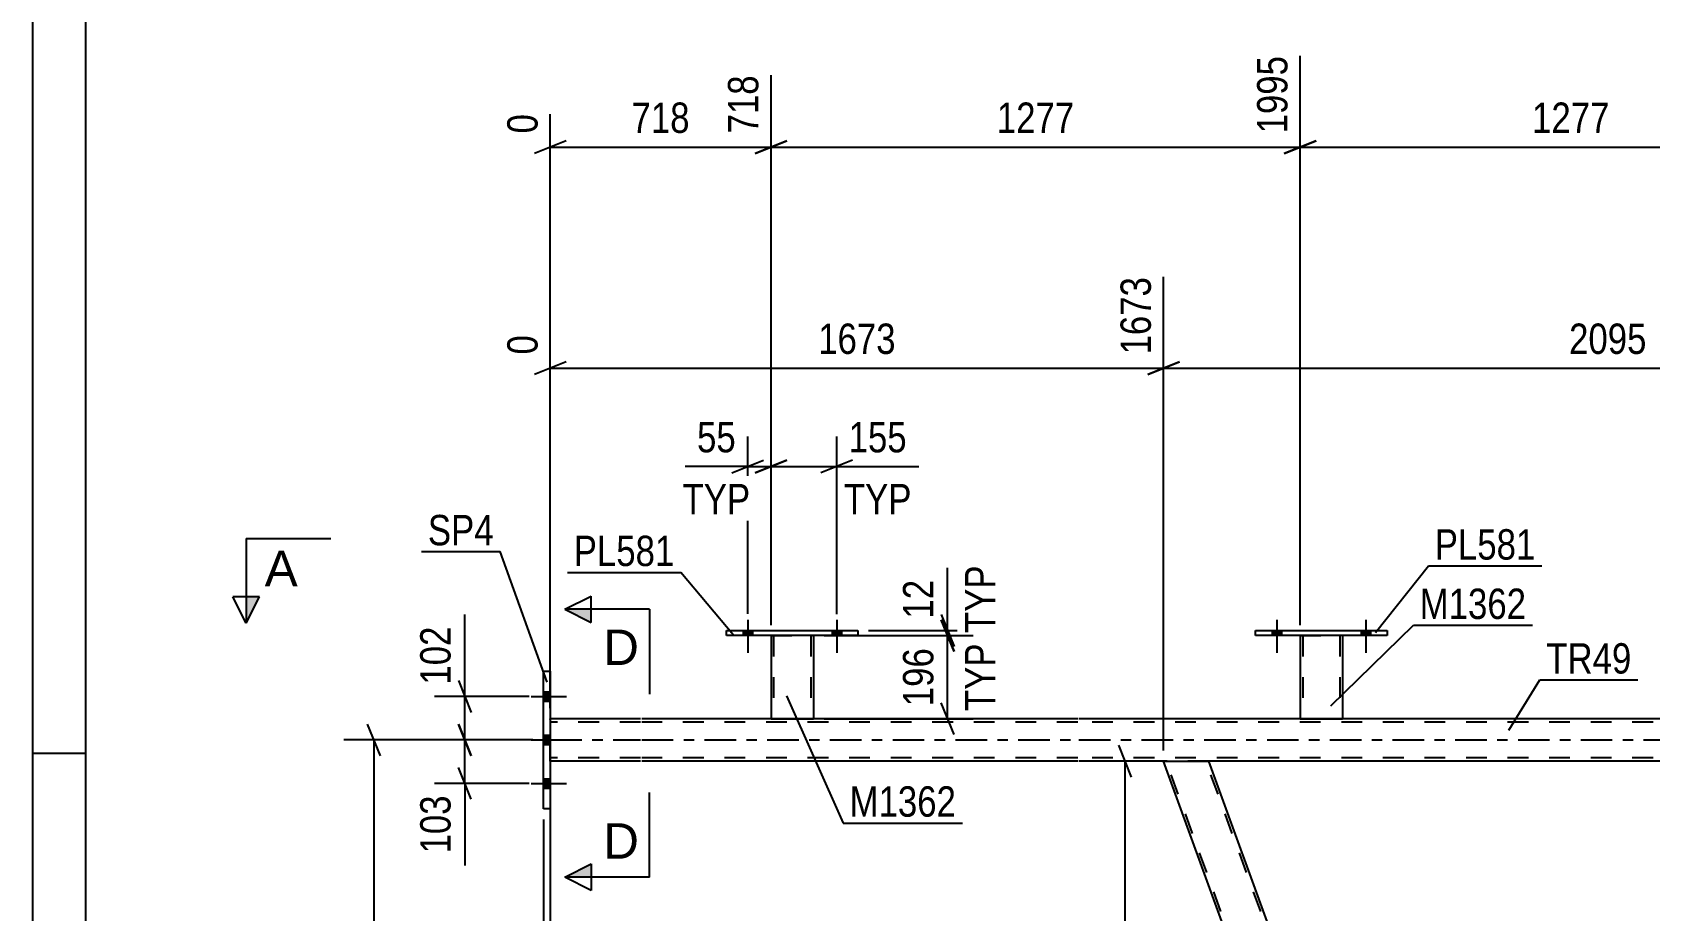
# Model space of a CAD drawing. Header units: millimetres. Extents: x 0 to 841, y 0 to 594.
# Drawn here: x 0 to 152.6, y 432.2 to 515 of the extents above; entities that cross this region are included whole.
import ezdxf

# ---------------------------------------------------------------- set-up
doc = ezdxf.new("R2010")
doc.units = ezdxf.units.MM
doc.linetypes.add('DXK_LINE_DOT2', pattern=[3.9198, 1.9599, -1.9599])
doc.linetypes.add('DXK_LINE_DOT3', pattern=[5.9187, 2.979, -0.9799, 0.9799, -0.9799])
doc.styles.add('Arial', font='ARIAL.TTF', dxfattribs={"height": 0.2})
doc.styles.add('Arial Narrow', font='ARIALN.TTF', dxfattribs={"height": 0.2})

# ---------------------------------------------------------------- blocks, each defined once
blk = doc.blocks.new('Unknown-232924980-1133')
at = {"color": 5, "linetype": 'Continuous'}
for p, q in [((0, 594), (0, 0)), ((5, 589), (5, 5)), ((5, 447), (0, 447))]:
    blk.add_line(p, q, dxfattribs=at)
blk = doc.blocks.new('Bolt-232924980-2340 - 2334')
at = {"linetype": 'Continuous'}
for points in [[(48.86, 451.94), (48.86, 452.82), (48.22, 452.82), (48.22, 451.94)], [(48.86, 451.94), (48.86, 452.82), (48.22, 452.82), (48.22, 451.94)], [(48.86, 451.94), (48.86, 452.82), (48.22, 452.82), (48.22, 451.94)], [(48.86, 447.84), (48.86, 448.72), (48.22, 448.72), (48.22, 447.84)], [(48.86, 447.84), (48.86, 448.72), (48.22, 448.72), (48.22, 447.84)], [(48.86, 443.74), (48.86, 444.62), (48.22, 444.62), (48.22, 443.74)], [(48.86, 443.74), (48.86, 444.62), (48.22, 444.62), (48.22, 443.74)], [(48.86, 443.74), (48.86, 444.62), (48.22, 444.62), (48.22, 443.74)]]:
    blk.add_hatch(color=1, dxfattribs=at).paths.add_polyline_path(points)
at = {"color": 1, "linetype": 'Continuous'}
for p, q in [((47.06, 452.38), (50.38, 452.38)), ((47.06, 452.38), (50.38, 452.38)), ((47.06, 452.38), (50.38, 452.38)), ((48.22, 452.82), (48.86, 452.82)), ((48.22, 452.82), (48.86, 452.82)), ((48.22, 452.82), (48.86, 452.82)), ((48.22, 451.94), (48.86, 451.94)), ((48.22, 451.94), (48.86, 451.94)), ((48.22, 451.94), (48.86, 451.94)), ((48.22, 448.72), (48.86, 448.72)), ((48.22, 448.72), (48.86, 448.72)), ((47.06, 448.28), (50.38, 448.28)), ((47.06, 448.28), (50.38, 448.28)), ((48.22, 447.84), (48.86, 447.84)), ((48.22, 447.84), (48.86, 447.84)), ((47.06, 444.18), (50.38, 444.18)), ((47.06, 444.18), (50.38, 444.18)), ((47.06, 444.18), (50.38, 444.18)), ((48.22, 444.62), (48.86, 444.62)), ((48.22, 444.62), (48.86, 444.62)), ((48.22, 444.62), (48.86, 444.62)), ((48.22, 443.74), (48.86, 443.74)), ((48.22, 443.74), (48.86, 443.74)), ((48.22, 443.74), (48.86, 443.74))]:
    blk.add_line(p, q, dxfattribs=at)
blk = doc.blocks.new('Bolt-232924980-32844 - 2334')
at = {"linetype": 'Continuous'}
for points in [[(116.95, 458.12), (117.83, 458.12), (117.83, 458.6), (116.95, 458.6)], [(125.35, 458.12), (126.23, 458.12), (126.23, 458.6), (125.35, 458.6)]]:
    blk.add_hatch(color=1, dxfattribs=at).paths.add_polyline_path(points)
at = {"color": 1, "linetype": 'Continuous'}
for p, q in [((117.39, 459.6), (117.39, 456.48)), ((125.79, 459.6), (125.79, 456.48)), ((116.95, 458.6), (116.95, 458.12)), ((117.83, 458.6), (117.83, 458.12)), ((125.35, 458.6), (125.35, 458.12)), ((126.23, 458.6), (126.23, 458.12))]:
    blk.add_line(p, q, dxfattribs=at)
blk = doc.blocks.new('Bolt-232924980-32843 - 2334')
at = {"linetype": 'Continuous'}
for points in [[(116.95, 458.12), (117.83, 458.12), (117.83, 458.6), (116.95, 458.6)], [(125.35, 458.12), (126.23, 458.12), (126.23, 458.6), (125.35, 458.6)]]:
    blk.add_hatch(color=1, dxfattribs=at).paths.add_polyline_path(points)
at = {"color": 1, "linetype": 'Continuous'}
for p, q in [((117.39, 459.6), (117.39, 456.48)), ((125.79, 459.6), (125.79, 456.48)), ((116.95, 458.6), (116.95, 458.12)), ((117.83, 458.6), (117.83, 458.12)), ((125.35, 458.6), (125.35, 458.12)), ((126.23, 458.6), (126.23, 458.12))]:
    blk.add_line(p, q, dxfattribs=at)
blk = doc.blocks.new('Part-232924980-2518 - 2334')
at = {"color": 2, "linetype": 'Continuous'}
for p, q in [((57.38, 450.28), (48.86, 450.28)), ((98.61, 450.28), (57.48, 450.28)), ((760.45, 450.28), (98.71, 450.28)), ((57.38, 446.28), (48.86, 446.28)), ((98.61, 446.28), (57.48, 446.28)), ((106.71, 446.28), (98.71, 446.28)), ((190.52, 446.28), (110.96, 446.28))]:
    blk.add_line(p, q, dxfattribs=at)
at = {"color": 7, "linetype": 'DXK_LINE_DOT2'}
for p, q in [((48.86, 446.28), (48.86, 450.28)), ((57.38, 449.96), (48.86, 449.96)), ((98.61, 449.96), (57.48, 449.96)), ((760.45, 449.96), (98.71, 449.96)), ((57.38, 446.6), (48.86, 446.6)), ((98.61, 446.6), (57.48, 446.6)), ((760.45, 446.6), (98.71, 446.6)), ((110.96, 446.28), (106.71, 446.28))]:
    blk.add_line(p, q, dxfattribs=at)
at = {"color": 7, "linetype": 'DXK_LINE_DOT3'}
for p, q in [((48.86, 448.28), (57.38, 448.28)), ((57.48, 448.28), (98.61, 448.28)), ((98.71, 448.28), (760.45, 448.28))]:
    blk.add_line(p, q, dxfattribs=at)
blk = doc.blocks.new('Part-232924980-2567 - 2334')
at = {"color": 2, "linetype": 'Continuous'}
for p, q in [((150.75, 325.28), (106.71, 446.28)), ((106.71, 446.28), (110.96, 446.28)), ((110.96, 446.28), (153.82, 328.53))]:
    blk.add_line(p, q, dxfattribs=at)
at = {"color": 7, "linetype": 'DXK_LINE_DOT2'}
for p, q in [((151, 325.28), (106.96, 446.28)), ((154.75, 325.28), (110.71, 446.28)), ((155, 325.28), (153.82, 328.53)), ((155, 325.28), (150.75, 325.28))]:
    blk.add_line(p, q, dxfattribs=at)
blk = doc.blocks.new('Part-232924980-2579 - 2334')
at = {"color": 2, "linetype": 'Continuous'}
for p, q in [((48.22, 454.78), (48.86, 454.78)), ((48.22, 441.78), (48.22, 454.78)), ((48.86, 454.78), (48.86, 441.78)), ((48.86, 441.78), (48.22, 441.78))]:
    blk.add_line(p, q, dxfattribs=at)
blk = doc.blocks.new('Part-232924980-32814 - 2334')
at = {"color": 2, "linetype": 'Continuous'}
for p, q in [((119.59, 458.12), (119.59, 450.28)), ((123.59, 458.12), (123.59, 450.28)), ((119.59, 450.28), (123.59, 450.28))]:
    blk.add_line(p, q, dxfattribs=at)
at = {"color": 7, "linetype": 'DXK_LINE_DOT2'}
for p, q in [((119.59, 458.12), (123.59, 458.12)), ((119.59, 458.12), (119.59, 458.12)), ((119.59, 458.12), (119.59, 458.12)), ((119.83, 458.12), (119.83, 450.28)), ((123.35, 458.12), (123.35, 450.28)), ((123.59, 458.12), (123.59, 458.12)), ((123.59, 458.12), (123.59, 458.12)), ((123.33, 450.28), (123.29, 450.28)), ((123.29, 450.28), (123.33, 450.28)), ((123.35, 450.28), (123.33, 450.28)), ((123.33, 450.28), (123.35, 450.28))]:
    blk.add_line(p, q, dxfattribs=at)
blk = doc.blocks.new('Part-232924980-32815 - 2334')
at = {"color": 2, "linetype": 'Continuous'}
for p, q in [((115.39, 458.12), (115.39, 458.6)), ((115.39, 458.6), (127.79, 458.6)), ((127.79, 458.12), (115.39, 458.12)), ((127.79, 458.6), (127.79, 458.12))]:
    blk.add_line(p, q, dxfattribs=at)
blk = doc.blocks.new('Part-232924980-32816 - 2334')
at = {"color": 2, "linetype": 'Continuous'}
for p, q in [((69.68, 458.12), (69.68, 450.28)), ((73.68, 458.12), (73.68, 450.28)), ((69.68, 450.28), (73.68, 450.28))]:
    blk.add_line(p, q, dxfattribs=at)
at = {"color": 7, "linetype": 'DXK_LINE_DOT2'}
for p, q in [((69.68, 458.12), (73.68, 458.12)), ((69.68, 458.12), (69.68, 458.12)), ((69.68, 458.12), (69.68, 458.12)), ((69.92, 458.12), (69.92, 450.28)), ((73.44, 458.12), (73.44, 450.28)), ((73.68, 458.12), (73.68, 458.12)), ((73.68, 458.12), (73.68, 458.12)), ((73.42, 450.28), (73.38, 450.28)), ((73.38, 450.28), (73.42, 450.28)), ((73.44, 450.28), (73.42, 450.28)), ((73.42, 450.28), (73.44, 450.28))]:
    blk.add_line(p, q, dxfattribs=at)
blk = doc.blocks.new('Part-232924980-32817 - 2334')
at = {"color": 2, "linetype": 'Continuous'}
for p, q in [((65.48, 458.12), (65.48, 458.6)), ((65.48, 458.6), (77.88, 458.6)), ((77.88, 458.12), (65.48, 458.12)), ((77.88, 458.6), (77.88, 458.12))]:
    blk.add_line(p, q, dxfattribs=at)
blk = doc.blocks.new('Bolt-232924980-32845 - 2334')
at = {"linetype": 'Continuous'}
for points in [[(67.04, 458.12), (67.92, 458.12), (67.92, 458.6), (67.04, 458.6)], [(75.44, 458.12), (76.32, 458.12), (76.32, 458.6), (75.44, 458.6)]]:
    blk.add_hatch(color=1, dxfattribs=at).paths.add_polyline_path(points)
at = {"color": 1, "linetype": 'Continuous'}
for p, q in [((67.48, 459.6), (67.48, 456.48)), ((75.88, 459.6), (75.88, 456.48)), ((67.04, 458.6), (67.04, 458.12)), ((67.92, 458.6), (67.92, 458.12)), ((75.44, 458.6), (75.44, 458.12)), ((76.32, 458.6), (76.32, 458.12))]:
    blk.add_line(p, q, dxfattribs=at)
blk = doc.blocks.new('Bolt-232924980-32846 - 2334')
at = {"linetype": 'Continuous'}
for points in [[(67.04, 458.12), (67.92, 458.12), (67.92, 458.6), (67.04, 458.6)], [(75.44, 458.12), (76.32, 458.12), (76.32, 458.6), (75.44, 458.6)]]:
    blk.add_hatch(color=1, dxfattribs=at).paths.add_polyline_path(points)
at = {"color": 1, "linetype": 'Continuous'}
for p, q in [((67.48, 459.6), (67.48, 456.48)), ((75.88, 459.6), (75.88, 456.48)), ((67.04, 458.6), (67.04, 458.12)), ((67.92, 458.6), (67.92, 458.12)), ((75.44, 458.6), (75.44, 458.12)), ((76.32, 458.6), (76.32, 458.12))]:
    blk.add_line(p, q, dxfattribs=at)
blk = doc.blocks.new('StraightDimension-232924980-36662 - 2334')
at = {"color": 7, "linetype": 'Continuous'}
for p, q in [((85.74, 460.1), (86.94, 457.1)), ((86.94, 456.62), (85.74, 459.62)), ((74.68, 458.12), (88.74, 458.12)), ((78.88, 458.6), (88.74, 458.6)), ((86.34, 458.12), (86.34, 458.6))]:
    blk.add_line(p, q, dxfattribs=at)
at = {"color": 0, "linetype": 'Continuous'}
blk.add_wipeout([(91.44, 465.35), (87.24, 465.35), (87.24, 457.76), (91.44, 457.76)], dxfattribs=at)
at = {"color": 0}
blk.add_wipeout([(85.59, 463.98), (81.39, 463.98), (81.39, 459.13), (85.59, 459.13)], dxfattribs=at)
at = {"color": 7, "linetype": 'Continuous'}
blk.add_line((86.34, 458.6), (86.34, 464.51), dxfattribs=at)
blk.add_line((86.34, 458.6), (86.34, 464.51), dxfattribs=at)
at = {"color": 3, "linetype": 'Continuous', "style": 'Arial Narrow'}
blk.add_text('TYP', height=2.863, rotation=90.0002, dxfattribs=at).set_placement((90.84, 458.36))
at = {"color": 3, "style": 'Arial Narrow'}
blk.add_text('12', height=2.863, rotation=90.0002, dxfattribs=at).set_placement((84.99, 459.73))
blk = doc.blocks.new('StraightDimension-232924980-36593 - 2334')
at = {"color": 7, "linetype": 'Continuous'}
for p, q in [((40.2, 449.78), (41.4, 446.78)), ((46.86, 448.28), (37.95, 448.28)), ((40.8, 444.18), (40.8, 448.28)), ((41.4, 442.68), (40.2, 445.68)), ((46.86, 444.18), (37.95, 444.18))]:
    blk.add_line(p, q, dxfattribs=at)
at = {"color": 0}
blk.add_wipeout([(40.05, 443.65), (35.85, 443.65), (35.85, 436.97), (40.05, 436.97)], dxfattribs=at)
at = {"color": 7, "linetype": 'Continuous'}
blk.add_line((40.8, 444.18), (40.8, 436.44), dxfattribs=at)
blk.add_line((40.8, 444.18), (40.8, 436.44), dxfattribs=at)
at = {"color": 3, "style": 'Arial Narrow'}
blk.add_text('103', height=2.863, rotation=90.0002, dxfattribs=at).set_placement((39.45, 437.57))
blk = doc.blocks.new('StraightDimension-232924980-36422 - 2334')
at = {"color": 7, "linetype": 'Continuous'}
for p, q in [((69.68, 459.12), (69.68, 510.98)), ((48.86, 451.28), (48.86, 507.32)), ((50.36, 504.79), (47.36, 503.59)), ((48.86, 504.19), (69.68, 504.19)), ((68.18, 503.59), (71.18, 504.79))]:
    blk.add_line(p, q, dxfattribs=at)
at = {"color": 0, "linetype": 'Continuous'}
for points in [[(69.08, 511.58), (64.88, 511.58), (64.88, 504.89), (69.08, 504.89)], [(48.26, 507.92), (44.06, 507.92), (44.06, 504.89), (48.26, 504.89)]]:
    blk.add_wipeout(points, dxfattribs=at)
at = {"color": 0}
blk.add_wipeout([(62.61, 504.94), (62.61, 509.14), (55.92, 509.14), (55.92, 504.94)], dxfattribs=at)
at = {"color": 3, "linetype": 'Continuous', "style": 'Arial Narrow'}
for s, height, p in [('718', 2.863, (68.48, 505.49)), ('0', 2.86, (47.66, 505.49))]:
    blk.add_text(s, height=height, rotation=90.0002, dxfattribs=at).set_placement(p)
at = {"color": 3, "style": 'Arial Narrow'}
blk.add_text('718', height=2.863, dxfattribs=at).set_placement((56.52, 505.54))
blk = doc.blocks.new('StraightDimension-232924980-10080 - 2334')
at = {"color": 7, "linetype": 'Continuous'}
for p, q in [((106.71, 447.28), (106.71, 491.95)), ((48.86, 455.78), (48.86, 486.47)), ((50.36, 483.94), (47.36, 482.74)), ((105.21, 482.74), (108.21, 483.94)), ((48.86, 483.34), (106.71, 483.34))]:
    blk.add_line(p, q, dxfattribs=at)
at = {"color": 0, "linetype": 'Continuous'}
for points in [[(106.11, 492.55), (101.91, 492.55), (101.91, 484.04), (106.11, 484.04)], [(48.26, 487.07), (44.06, 487.07), (44.06, 484.04), (48.26, 484.04)]]:
    blk.add_wipeout(points, dxfattribs=at)
at = {"color": 0}
blk.add_wipeout([(82.04, 484.09), (82.04, 488.29), (73.53, 488.29), (73.53, 484.09)], dxfattribs=at)
at = {"color": 3, "linetype": 'Continuous', "style": 'Arial Narrow'}
for s, height, p in [('1673', 2.863, (105.51, 484.64)), ('0', 2.86, (47.66, 484.64))]:
    blk.add_text(s, height=height, rotation=90.0002, dxfattribs=at).set_placement(p)
at = {"color": 3, "style": 'Arial Narrow'}
blk.add_text('1673', height=2.863, dxfattribs=at).set_placement((74.13, 484.69))
blk = doc.blocks.new('StraightDimension-232924980-36592 - 2334')
at = {"color": 7, "linetype": 'Continuous'}
for p, q in [((40.2, 453.88), (41.4, 450.88)), ((46.86, 452.38), (37.95, 452.38)), ((40.8, 448.28), (40.8, 452.38)), ((41.4, 446.78), (40.2, 449.78)), ((46.86, 448.28), (37.95, 448.28))]:
    blk.add_line(p, q, dxfattribs=at)
at = {"color": 0}
blk.add_wipeout([(40.05, 459.59), (35.85, 459.59), (35.85, 452.9), (40.05, 452.9)], dxfattribs=at)
at = {"color": 7, "linetype": 'Continuous'}
blk.add_line((40.8, 452.38), (40.8, 460.11), dxfattribs=at)
blk.add_line((40.8, 452.38), (40.8, 460.11), dxfattribs=at)
at = {"color": 3, "style": 'Arial Narrow'}
blk.add_text('102', height=2.863, rotation=90.0002, dxfattribs=at).set_placement((39.45, 453.5))
blk = doc.blocks.new('StraightDimension-232924980-9280 - 2334')
at = {"color": 7, "linetype": 'Continuous'}
blk.add_line((48.22, 440.78), (48.22, 285.57), dxfattribs=at)
blk = doc.blocks.new('StraightDimension-232924980-9295 - 2334')
at = {"color": 7, "linetype": 'Continuous'}
for p, q in [((32.83, 446.78), (31.63, 449.78)), ((47.22, 448.28), (29.38, 448.28)), ((32.23, 322.28), (32.23, 448.28)), ((31.63, 323.78), (32.83, 320.78)), ((84.81, 322.28), (29.38, 322.28))]:
    blk.add_line(p, q, dxfattribs=at)
at = {"color": 0}
blk.add_wipeout([(31.48, 389.53), (27.28, 389.53), (27.28, 381.02), (31.48, 381.02)], dxfattribs=at)
at = {"color": 3, "style": 'Arial Narrow'}
blk.add_text('3150', height=2.863, rotation=90.0002, dxfattribs=at).set_placement((30.88, 381.62))
blk = doc.blocks.new('StraightDimension-232924980-9346 - 2334')
at = {"color": 7, "linetype": 'Continuous'}
for p, q in [((48.86, 445.28), (48.86, 383.14)), ((86.61, 326.28), (86.61, 388.39)), ((50.36, 386.14), (47.36, 384.94)), ((85.11, 384.94), (88.11, 386.14)), ((48.86, 385.54), (86.61, 385.54))]:
    blk.add_line(p, q, dxfattribs=at)
at = {"color": 0}
blk.add_wipeout([(71.99, 386.29), (71.99, 390.49), (63.48, 390.49), (63.48, 386.29)], dxfattribs=at)
at = {"color": 3, "style": 'Arial Narrow'}
blk.add_text('1141', height=2.863, dxfattribs=at).set_placement((64.08, 386.89))
blk = doc.blocks.new('StraightDimension-232924980-9375 - 2334')
at = {"color": 7, "linetype": 'Continuous'}
for p, q in [((103.69, 444.78), (102.49, 447.78)), ((104.2, 446.28), (100.24, 446.28)), ((103.09, 325.28), (103.09, 446.28)), ((102.49, 326.78), (103.69, 323.78)), ((127.43, 325.28), (100.24, 325.28))]:
    blk.add_line(p, q, dxfattribs=at)
at = {"color": 0}
blk.add_wipeout([(102.34, 390.03), (98.14, 390.03), (98.14, 381.52), (102.34, 381.52)], dxfattribs=at)
at = {"color": 3, "style": 'Arial Narrow'}
blk.add_text('3025', height=2.863, rotation=90.0002, dxfattribs=at).set_placement((101.74, 382.12))
blk = doc.blocks.new('StraightDimension-232924980-36682 - 2334')
at = {"color": 7, "linetype": 'Continuous'}
for p, q in [((67.48, 460.16), (67.48, 476.91)), ((69.68, 459.12), (69.68, 476.91)), ((65.98, 473.46), (68.98, 474.66)), ((71.18, 474.66), (68.18, 473.46)), ((67.48, 474.06), (69.68, 474.06))]:
    blk.add_line(p, q, dxfattribs=at)
at = {"color": 0}
blk.add_wipeout([(66.95, 474.81), (66.95, 479.01), (62.1, 479.01), (62.1, 474.81)], dxfattribs=at)
at = {"color": 0, "linetype": 'Continuous'}
blk.add_wipeout([(68.32, 468.96), (68.32, 473.16), (60.73, 473.16), (60.73, 468.96)], dxfattribs=at)
at = {"color": 7, "linetype": 'Continuous'}
blk.add_line((67.48, 474.06), (61.57, 474.06), dxfattribs=at)
blk.add_line((67.48, 474.06), (61.57, 474.06), dxfattribs=at)
at = {"color": 3, "style": 'Arial Narrow'}
blk.add_text('55', height=2.863, dxfattribs=at).set_placement((62.7, 475.41))
at = {"color": 3, "linetype": 'Continuous', "style": 'Arial Narrow'}
blk.add_text('TYP', height=2.863, dxfattribs=at).set_placement((61.33, 469.56))
blk = doc.blocks.new('StraightDimension-232924980-10079 - 2334')
at = {"color": 7, "linetype": 'Continuous'}
for p, q in [((106.71, 447.28), (106.71, 491.95)), ((190.52, 447.28), (190.52, 491.95)), ((108.21, 483.94), (105.21, 482.74)), ((189.02, 482.74), (192.02, 483.94)), ((106.71, 483.34), (190.52, 483.34))]:
    blk.add_line(p, q, dxfattribs=at)
at = {"color": 0, "linetype": 'Continuous'}
blk.add_wipeout([(189.92, 492.55), (185.72, 492.55), (185.72, 484.04), (189.92, 484.04)], dxfattribs=at)
at = {"color": 0}
blk.add_wipeout([(152.87, 484.09), (152.87, 488.29), (144.36, 488.29), (144.36, 484.09)], dxfattribs=at)
at = {"color": 3, "linetype": 'Continuous', "style": 'Arial Narrow'}
blk.add_text('3769', height=2.863, rotation=90.0002, dxfattribs=at).set_placement((189.32, 484.64))
at = {"color": 3, "style": 'Arial Narrow'}
blk.add_text('2095', height=2.863, dxfattribs=at).set_placement((144.96, 484.69))
blk = doc.blocks.new('StraightDimension-232924980-36420 - 2334')
at = {"color": 7, "linetype": 'Continuous'}
for p, q in [((119.59, 459.12), (119.59, 512.81)), ((170.67, 459.12), (170.67, 512.81)), ((121.09, 504.79), (118.09, 503.59)), ((119.59, 504.19), (170.67, 504.19)), ((169.17, 503.59), (172.17, 504.79))]:
    blk.add_line(p, q, dxfattribs=at)
at = {"color": 0, "linetype": 'Continuous'}
blk.add_wipeout([(170.07, 513.41), (165.87, 513.41), (165.87, 504.89), (170.07, 504.89)], dxfattribs=at)
at = {"color": 0}
blk.add_wipeout([(149.38, 504.94), (149.38, 509.14), (140.87, 509.14), (140.87, 504.94)], dxfattribs=at)
at = {"color": 3, "linetype": 'Continuous', "style": 'Arial Narrow'}
blk.add_text('3272', height=2.863, rotation=90.0002, dxfattribs=at).set_placement((169.47, 505.49))
at = {"color": 3, "style": 'Arial Narrow'}
blk.add_text('1277', height=2.863, dxfattribs=at).set_placement((141.47, 505.54))
blk = doc.blocks.new('StraightDimension-232924980-36421 - 2334')
at = {"color": 7, "linetype": 'Continuous'}
for p, q in [((119.59, 459.12), (119.59, 512.81)), ((69.68, 459.12), (69.68, 510.98)), ((71.18, 504.79), (68.18, 503.59)), ((69.68, 504.19), (119.59, 504.19)), ((118.09, 503.59), (121.09, 504.79))]:
    blk.add_line(p, q, dxfattribs=at)
at = {"color": 0, "linetype": 'Continuous'}
blk.add_wipeout([(118.99, 513.41), (114.79, 513.41), (114.79, 504.89), (118.99, 504.89)], dxfattribs=at)
at = {"color": 0}
blk.add_wipeout([(98.89, 504.94), (98.89, 509.14), (90.38, 509.14), (90.38, 504.94)], dxfattribs=at)
at = {"color": 3, "linetype": 'Continuous', "style": 'Arial Narrow'}
blk.add_text('1995', height=2.863, rotation=90.0002, dxfattribs=at).set_placement((118.39, 505.49))
at = {"color": 3, "style": 'Arial Narrow'}
blk.add_text('1277', height=2.863, dxfattribs=at).set_placement((90.98, 505.54))
blk = doc.blocks.new('StraightDimension-232924980-36663 - 2334')
at = {"color": 7, "linetype": 'Continuous'}
for p, q in [((85.74, 459.62), (86.94, 456.62)), ((74.68, 458.12), (88.74, 458.12)), ((86.34, 450.28), (86.34, 458.12)), ((86.94, 448.78), (85.74, 451.78)), ((74.68, 450.28), (88.74, 450.28))]:
    blk.add_line(p, q, dxfattribs=at)
at = {"color": 0, "linetype": 'Continuous'}
blk.add_wipeout([(91.44, 457.99), (87.24, 457.99), (87.24, 450.4), (91.44, 450.4)], dxfattribs=at)
at = {"color": 0}
blk.add_wipeout([(85.59, 457.54), (81.39, 457.54), (81.39, 450.86), (85.59, 450.86)], dxfattribs=at)
at = {"color": 3, "style": 'Arial Narrow'}
blk.add_text('196', height=2.863, rotation=90.0002, dxfattribs=at).set_placement((84.99, 451.46))
at = {"color": 3, "linetype": 'Continuous', "style": 'Arial Narrow'}
blk.add_text('TYP', height=2.863, rotation=90.0002, dxfattribs=at).set_placement((90.84, 451))
blk = doc.blocks.new('StraightDimension-232924980-36681 - 2334')
at = {"color": 7, "linetype": 'Continuous'}
for p, q in [((69.68, 459.12), (69.68, 476.91)), ((75.88, 460.13), (75.88, 476.91)), ((68.18, 473.46), (71.18, 474.66)), ((77.38, 474.66), (74.38, 473.46)), ((69.68, 474.06), (75.88, 474.06))]:
    blk.add_line(p, q, dxfattribs=at)
at = {"color": 0}
blk.add_wipeout([(83.09, 474.81), (83.09, 479.01), (76.4, 479.01), (76.4, 474.81)], dxfattribs=at)
at = {"color": 0, "linetype": 'Continuous'}
blk.add_wipeout([(83.54, 468.96), (83.54, 473.16), (75.95, 473.16), (75.95, 468.96)], dxfattribs=at)
at = {"color": 7, "linetype": 'Continuous'}
blk.add_line((75.88, 474.06), (83.61, 474.06), dxfattribs=at)
blk.add_line((75.88, 474.06), (83.61, 474.06), dxfattribs=at)
at = {"color": 3, "style": 'Arial Narrow'}
blk.add_text('155', height=2.863, dxfattribs=at).set_placement((77, 475.41))
at = {"color": 3, "linetype": 'Continuous', "style": 'Arial Narrow'}
blk.add_text('TYP', height=2.863, dxfattribs=at).set_placement((76.55, 469.56))
blk = doc.blocks.new('Mark-232924980-36697 - 2334')
at = {"color": 0}
blk.add_wipeout([(87.14, 441.04), (87.14, 444.04), (77.09, 444.04), (77.09, 441.04)], dxfattribs=at)
blk.add_wipeout([(87.14, 441.04), (87.14, 444.04), (77.09, 444.04), (77.09, 441.04)], dxfattribs=at)
at = {"color": 30, "linetype": 'Continuous'}
for p, q in [((71.13, 452.43), (76.49, 440.44)), ((76.49, 440.44), (87.74, 440.44))]:
    blk.add_line(p, q, dxfattribs=at)
at = {"color": 3, "style": 'Arial Narrow'}
blk.add_text('M1362', height=2.863, dxfattribs=at).set_placement((77.09, 441.04))
blk = doc.blocks.new('Mark-232924980-36732 - 2334')
at = {"color": 0}
blk.add_wipeout([(141.79, 465.29), (141.79, 468.29), (132.29, 468.29), (132.29, 465.29)], dxfattribs=at)
blk.add_wipeout([(141.79, 465.29), (141.79, 468.29), (132.29, 468.29), (132.29, 465.29)], dxfattribs=at)
at = {"color": 30, "linetype": 'Continuous'}
for p, q in [((126.71, 458.4), (131.69, 464.69)), ((131.69, 464.69), (142.39, 464.69))]:
    blk.add_line(p, q, dxfattribs=at)
at = {"color": 3, "style": 'Arial Narrow'}
blk.add_text('PL581', height=2.863, dxfattribs=at).set_placement((132.29, 465.29))
blk = doc.blocks.new('Mark-232924980-9481 - 2334')
at = {"color": 0}
blk.add_wipeout([(150.85, 454.54), (150.85, 457.54), (142.81, 457.54), (142.81, 454.54)], dxfattribs=at)
blk.add_wipeout([(150.85, 454.54), (150.85, 457.54), (142.81, 457.54), (142.81, 454.54)], dxfattribs=at)
at = {"color": 30, "linetype": 'Continuous'}
for p, q in [((139.28, 449.19), (142.21, 453.94)), ((142.21, 453.94), (151.45, 453.94))]:
    blk.add_line(p, q, dxfattribs=at)
at = {"color": 3, "style": 'Arial Narrow'}
blk.add_text('TR49', height=2.863, dxfattribs=at).set_placement((142.81, 454.54))
blk = doc.blocks.new('Mark-232924980-9496 - 2334')
at = {"color": 0}
blk.add_wipeout([(43.52, 466.64), (43.52, 469.64), (37.31, 469.64), (37.31, 466.64)], dxfattribs=at)
blk.add_wipeout([(43.52, 466.64), (43.52, 469.64), (37.31, 469.64), (37.31, 466.64)], dxfattribs=at)
at = {"color": 30, "linetype": 'Continuous'}
for p in [(36.71, 466.04), (48.57, 453.73)]:
    blk.add_line(p, (44.12, 466.04), dxfattribs=at)
at = {"color": 3, "style": 'Arial Narrow'}
blk.add_text('SP4', height=2.863, dxfattribs=at).set_placement((37.31, 466.64))
blk = doc.blocks.new('SectionMark-232924980-11506 - 2334')
at = {"linetype": 'Continuous'}
blk.add_hatch(color=6, dxfattribs=at).paths.add_polyline_path([(20.17, 461.78), (21.42, 461.78), (20.17, 459.28)])
at = {"color": 6, "linetype": 'Continuous'}
for p, q in [((20.17, 467.28), (28.17, 467.28)), ((20.17, 467.28), (20.17, 459.28)), ((20.17, 459.28), (18.92, 461.78)), ((21.42, 461.78), (18.92, 461.78)), ((20.17, 459.28), (21.42, 461.78))]:
    blk.add_line(p, q, dxfattribs=at)
at = {"color": 0, "linetype": 'Continuous'}
blk.add_wipeout([(25.03, 462.78), (25.03, 466.28), (21.92, 466.28), (21.92, 462.78)], dxfattribs=at)
at = {"color": 3, "linetype": 'Continuous', "style": 'Arial'}
blk.add_text('A', height=3.34, dxfattribs=at).set_placement((21.92, 462.78))
blk = doc.blocks.new('SectionMark-232924980-17082 - 2334')
at = {"linetype": 'Continuous'}
for points in [[(52.72, 460.6), (52.72, 459.35), (50.22, 460.6)], [(52.72, 436.58), (52.72, 435.33), (50.22, 435.33)]]:
    blk.add_hatch(color=6, dxfattribs=at).paths.add_polyline_path(points)
at = {"color": 6, "linetype": 'Continuous'}
for p, q in [((50.22, 460.6), (52.72, 461.85)), ((52.72, 459.35), (52.72, 461.85)), ((58.22, 460.6), (50.22, 460.6)), ((50.22, 460.6), (52.72, 459.35)), ((58.22, 460.6), (58.22, 452.6)), ((58.22, 435.33), (58.22, 443.33)), ((50.22, 435.33), (52.72, 436.58)), ((52.72, 436.58), (52.72, 434.08)), ((58.22, 435.33), (50.22, 435.33)), ((52.72, 434.08), (50.22, 435.33))]:
    blk.add_line(p, q, dxfattribs=at)
at = {"color": 0, "linetype": 'Continuous'}
for points in [[(57.22, 455.35), (57.22, 458.85), (53.85, 458.85), (53.85, 455.35)], [(57.22, 437.08), (57.22, 440.58), (53.85, 440.58), (53.85, 437.08)]]:
    blk.add_wipeout(points, dxfattribs=at)
at = {"color": 3, "linetype": 'Continuous', "style": 'Arial'}
for p in [(53.85, 455.35), (53.85, 437.08)]:
    blk.add_text('D', height=3.34, dxfattribs=at).set_placement(p)
blk = doc.blocks.new('Mark-232924980-36700 - 2334')
at = {"color": 0}
blk.add_wipeout([(60.57, 464.68), (60.57, 467.68), (51.07, 467.68), (51.07, 464.68)], dxfattribs=at)
blk.add_wipeout([(60.57, 464.68), (60.57, 467.68), (51.07, 467.68), (51.07, 464.68)], dxfattribs=at)
at = {"color": 30, "linetype": 'Continuous'}
for p in [(50.47, 464.08), (66.13, 458.15)]:
    blk.add_line(p, (61.17, 464.08), dxfattribs=at)
at = {"color": 3, "style": 'Arial Narrow'}
blk.add_text('PL581', height=2.863, dxfattribs=at).set_placement((51.07, 464.68))
blk = doc.blocks.new('Mark-232924980-36729 - 2334')
at = {"color": 0}
blk.add_wipeout([(140.92, 459.69), (140.92, 462.69), (130.87, 462.69), (130.87, 459.69)], dxfattribs=at)
blk.add_wipeout([(140.92, 459.69), (140.92, 462.69), (130.87, 462.69), (130.87, 459.69)], dxfattribs=at)
at = {"color": 30, "linetype": 'Continuous'}
for p, q in [((122.49, 451.5), (130.27, 459.09)), ((130.27, 459.09), (141.52, 459.09))]:
    blk.add_line(p, q, dxfattribs=at)
at = {"color": 3, "style": 'Arial Narrow'}
blk.add_text('M1362', height=2.863, dxfattribs=at).set_placement((130.87, 459.69))

msp = doc.modelspace()

# ---------------------------------------------------------------- block references
for name in ['Unknown-232924980-1133', 'Bolt-232924980-32845 - 2334', 'Bolt-232924980-32846 - 2334', 'Bolt-232924980-32844 - 2334', 'Bolt-232924980-32843 - 2334', 'Part-232924980-32817 - 2334', 'Part-232924980-32816 - 2334', 'Part-232924980-32815 - 2334', 'Part-232924980-32814 - 2334', 'Part-232924980-2579 - 2334', 'Bolt-232924980-2340 - 2334', 'Part-232924980-2518 - 2334', 'Part-232924980-2567 - 2334']:
    msp.add_blockref(name, (0, 0))

# ---------------------------------------------------------------- next in the draw order: block references
for name in ['StraightDimension-232924980-36422 - 2334', 'StraightDimension-232924980-36662 - 2334', 'StraightDimension-232924980-36593 - 2334']:
    msp.add_blockref(name, (0, 0))

# ---------------------------------------------------------------- next in the draw order: block references
for name in ['StraightDimension-232924980-10080 - 2334', 'StraightDimension-232924980-9280 - 2334']:
    msp.add_blockref(name, (0, 0))

# ---------------------------------------------------------------- next in the draw order: block references
for name in ['StraightDimension-232924980-36682 - 2334', 'StraightDimension-232924980-36592 - 2334', 'StraightDimension-232924980-9375 - 2334']:
    msp.add_blockref(name, (0, 0))

# ---------------------------------------------------------------- next in the draw order: block references
for name in ['StraightDimension-232924980-10079 - 2334', 'Mark-232924980-9496 - 2334', 'StraightDimension-232924980-9295 - 2334']:
    msp.add_blockref(name, (0, 0))

# ---------------------------------------------------------------- next in the draw order: block references
for name in ['StraightDimension-232924980-36420 - 2334', 'Mark-232924980-9481 - 2334', 'StraightDimension-232924980-9346 - 2334']:
    msp.add_blockref(name, (0, 0))

# ---------------------------------------------------------------- next in the draw order: block references
for name in ['StraightDimension-232924980-36421 - 2334', 'Mark-232924980-36732 - 2334']:
    msp.add_blockref(name, (0, 0))

# ---------------------------------------------------------------- next in the draw order: block references
msp.add_blockref('StraightDimension-232924980-36663 - 2334', (0, 0))

# ---------------------------------------------------------------- next in the draw order: block references
for name in ['StraightDimension-232924980-36681 - 2334', 'Mark-232924980-36697 - 2334']:
    msp.add_blockref(name, (0, 0))

# ---------------------------------------------------------------- next in the draw order: block references
msp.add_blockref('SectionMark-232924980-11506 - 2334', (0, 0))

# ---------------------------------------------------------------- next in the draw order: block references
for name in ['Mark-232924980-36729 - 2334', 'SectionMark-232924980-17082 - 2334']:
    msp.add_blockref(name, (0, 0))

# ---------------------------------------------------------------- next in the draw order: block references
msp.add_blockref('Mark-232924980-36700 - 2334', (0, 0))

doc.saveas('drawing.dxf')
